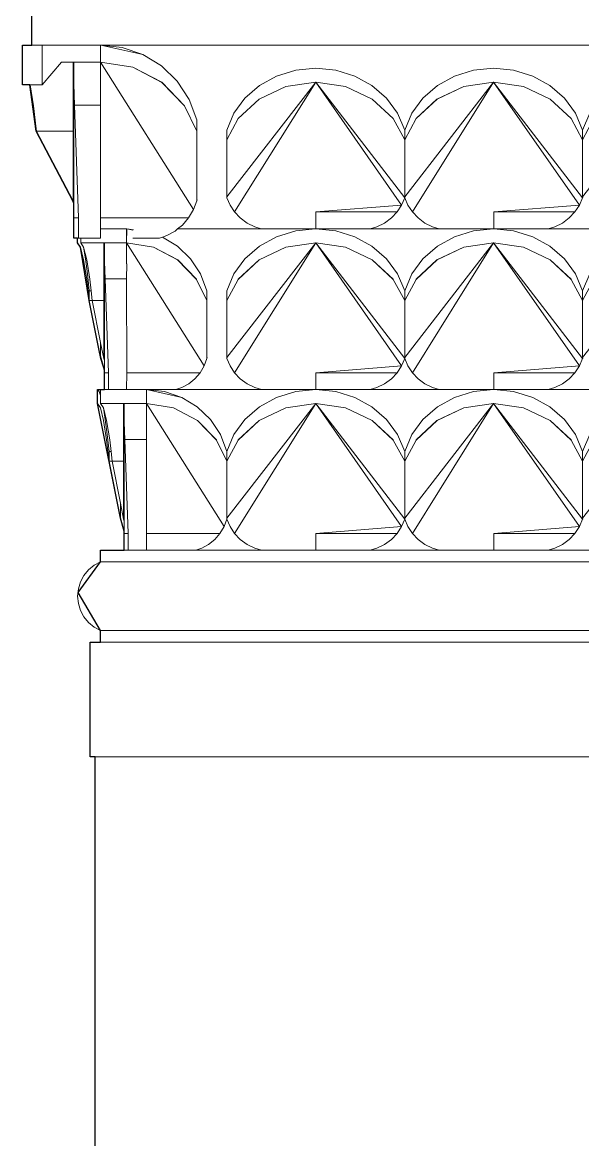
# Model space of a CAD drawing. Header units: millimetres. Extents: x -667 to -468, y -723 to -475.
# Drawn here: x -647.8436 to -647.6482, y -488.1664 to -487.7769 of the extents above; entities that cross this region are included whole.
import ezdxf

# ---------------------------------------------------------------- set-up
doc = ezdxf.new("R2010")
doc.units = ezdxf.units.MM
doc.layers.get('0').update_dxf_attribs({"lineweight": 9})
doc.layers.add('dinding', color=36, linetype='Continuous', lineweight=9)

msp = doc.modelspace()

# ---------------------------------------------------------------- linework, layer by layer
at = {"lineweight": 30}
msp.add_lwpolyline([(-647.81828, -491.04493), (-647.81828, -488.03293), (-647.81992, -488.03293), (-647.81992, -487.99293), (-647.81634, -487.99293), (-647.81634, -487.98893), (-647.82421, -487.97566), (-647.81634, -487.96493), (-647.81634, -487.96093), (-647.80808, -487.96093), (-647.80808, -487.95503), (-647.80807, -487.95422), (-647.8094, -487.94979), (-647.8174, -487.90979), (-647.8174, -487.90493), (-647.81501, -487.90493), (-647.81501, -487.89817), (-647.81665, -487.89247), (-647.82034, -487.87391), (-647.82335, -487.85528), (-647.82434, -487.85379), (-647.82436, -487.85213), (-647.82572, -487.85213), (-647.82572, -487.84009), (-647.82603, -487.83909), (-647.83883, -487.81491), (-647.84099, -487.79876), (-647.84363, -487.79876), (-647.84363, -487.78493), (-647.84034, -487.78493), (-647.84034, -487.76893)], dxfattribs=at)
at = {"layer": 'dinding'}
for p, q in [((-647.84034, -487.78493), (-647.84034, -487.76893)), ((-647.84363, -487.78493), (-647.84357, -487.785)), ((-647.84357, -487.78507), (-647.84363, -487.78493)), ((-647.84357, -487.78493), (-647.84363, -487.78493)), ((-647.84363, -487.78493), (-647.84363, -487.79077)), ((-647.84357, -487.785), (-647.84357, -487.78493)), ((-647.84034, -487.78493), (-647.84357, -487.78493)), ((-647.84357, -487.78507), (-647.84357, -487.785)), ((-647.84357, -487.79086), (-647.84357, -487.78507)), ((-647.84034, -487.78493), (-647.83674, -487.78493)), ((-647.83674, -487.79875), (-647.83674, -487.78493)), ((-647.83563, -487.78493), (-647.83674, -487.78493)), ((-647.83557, -487.78493), (-647.83563, -487.78493)), ((-647.83557, -487.78493), (-647.83462, -487.78493)), ((-647.83462, -487.78493), (-647.82571, -487.78493)), ((-647.82571, -487.78493), (-647.82565, -487.78494)), ((-647.82565, -487.78494), (-647.82446, -487.78493)), ((-647.82446, -487.78493), (-647.81655, -487.78493)), ((-647.81655, -487.78493), (-647.81651, -487.78493)), ((-647.8164, -487.78493), (-647.81651, -487.78493)), ((-647.8164, -487.78493), (-647.81637, -487.78493)), ((-647.81637, -487.78493), (-647.81637, -487.79076)), ((-647.81637, -487.78493), (-647.81634, -487.78493)), ((-647.81634, -487.78493), (-647.81634, -487.79077)), ((-647.8163, -487.78494), (-647.81634, -487.78493)), ((-647.8163, -487.78494), (-647.48026, -487.78493)), ((-647.8163, -487.78494), (-647.8088, -487.78574)), ((-647.8016, -487.78818), (-647.8163, -487.78494)), ((-647.8088, -487.78574), (-647.8016, -487.78818)), ((-647.8016, -487.78818), (-647.79511, -487.79214)), ((-647.84363, -487.79077), (-647.84357, -487.79086)), ((-647.84363, -487.79077), (-647.84363, -487.79875)), ((-647.84357, -487.79875), (-647.84357, -487.79086)), ((-647.82994, -487.79076), (-647.83674, -487.79875)), ((-647.82594, -487.79076), (-647.82994, -487.79076)), ((-647.82566, -487.80583), (-647.82594, -487.79076)), ((-647.82594, -487.8149), (-647.82594, -487.79076)), ((-647.82594, -487.79076), (-647.82568, -487.79755)), ((-647.82568, -487.79076), (-647.82594, -487.79076)), ((-647.81637, -487.79076), (-647.82568, -487.79076)), ((-647.82568, -487.79076), (-647.82568, -487.79755)), ((-647.81637, -487.79076), (-647.81636, -487.79951)), ((-647.81634, -487.79077), (-647.8051, -487.79255)), ((-647.81634, -487.79077), (-647.80512, -487.79258)), ((-647.78392, -487.8422), (-647.81634, -487.79077)), ((-647.80512, -487.79258), (-647.79501, -487.79784)), ((-647.8051, -487.79255), (-647.79498, -487.7978)), ((-647.79511, -487.79214), (-647.78964, -487.79742)), ((-647.74831, -487.7936), (-647.74132, -487.79293)), ((-647.74132, -487.79293), (-647.73433, -487.7936)), ((-647.68627, -487.7936), (-647.67929, -487.79293)), ((-647.67929, -487.79293), (-647.6723, -487.7936)), ((-647.76094, -487.79894), (-647.75495, -487.79564)), ((-647.75495, -487.79564), (-647.74831, -487.7936)), ((-647.73433, -487.7936), (-647.72769, -487.79564)), ((-647.72769, -487.79564), (-647.7217, -487.79894)), ((-647.69891, -487.79894), (-647.69292, -487.79564)), ((-647.69292, -487.79564), (-647.68627, -487.7936)), ((-647.6723, -487.7936), (-647.66565, -487.79564)), ((-647.66565, -487.79564), (-647.65966, -487.79894)), ((-647.84363, -487.79875), (-647.84357, -487.79875)), ((-647.84357, -487.79875), (-647.84354, -487.79876)), ((-647.84174, -487.79876), (-647.84354, -487.79876)), ((-647.84099, -487.79876), (-647.84174, -487.79876)), ((-647.84099, -487.79876), (-647.83984, -487.80599)), ((-647.84089, -487.79876), (-647.84099, -487.79876)), ((-647.84089, -487.79876), (-647.83674, -487.79875)), ((-647.84089, -487.79876), (-647.83974, -487.80599)), ((-647.82567, -487.79758), (-647.82568, -487.79755)), ((-647.82567, -487.7981), (-647.82567, -487.79758)), ((-647.82567, -487.7981), (-647.82566, -487.80583)), ((-647.82564, -487.79843), (-647.82539, -487.80582)), ((-647.81633, -487.80583), (-647.81633, -487.79948)), ((-647.79501, -487.79784), (-647.78707, -487.80601)), ((-647.79498, -487.7978), (-647.78705, -487.80599)), ((-647.78964, -487.79742), (-647.78546, -487.80377)), ((-647.74132, -487.79779), (-647.77234, -487.83779)), ((-647.74132, -487.79779), (-647.76964, -487.84303)), ((-647.76599, -487.80334), (-647.76094, -487.79894)), ((-647.76106, -487.80366), (-647.75172, -487.79928)), ((-647.76104, -487.80369), (-647.75171, -487.7993)), ((-647.75172, -487.79928), (-647.74132, -487.79779)), ((-647.75171, -487.7993), (-647.75172, -487.79928)), ((-647.74132, -487.79779), (-647.75171, -487.7993)), ((-647.74132, -487.79779), (-647.73092, -487.79928)), ((-647.74132, -487.79779), (-647.73094, -487.7993)), ((-647.71137, -487.84065), (-647.74132, -487.79779)), ((-647.7103, -487.83806), (-647.74132, -487.79779)), ((-647.73094, -487.7993), (-647.73092, -487.79928)), ((-647.73094, -487.7993), (-647.72161, -487.80369)), ((-647.73092, -487.79928), (-647.72158, -487.80366)), ((-647.7217, -487.79894), (-647.71665, -487.80334)), ((-647.67929, -487.79779), (-647.7103, -487.83779)), ((-647.67929, -487.79779), (-647.70761, -487.84303)), ((-647.70396, -487.80334), (-647.69891, -487.79894)), ((-647.69903, -487.80366), (-647.68969, -487.79928)), ((-647.699, -487.80369), (-647.68967, -487.7993)), ((-647.68969, -487.79928), (-647.67929, -487.79779)), ((-647.68967, -487.7993), (-647.68969, -487.79928)), ((-647.67929, -487.79779), (-647.68967, -487.7993)), ((-647.67929, -487.79779), (-647.66888, -487.79928)), ((-647.67929, -487.79779), (-647.6689, -487.7993)), ((-647.64934, -487.84065), (-647.67929, -487.79779)), ((-647.64827, -487.83806), (-647.67929, -487.79779)), ((-647.6689, -487.7993), (-647.66888, -487.79928)), ((-647.6689, -487.7993), (-647.65957, -487.80369)), ((-647.66888, -487.79928), (-647.65955, -487.80366)), ((-647.65966, -487.79894), (-647.65462, -487.80334)), ((-647.61725, -487.79779), (-647.64827, -487.83779)), ((-647.78546, -487.80377), (-647.78277, -487.81089)), ((-647.76985, -487.80863), (-647.76599, -487.80334)), ((-647.76838, -487.81048), (-647.76106, -487.80366)), ((-647.76836, -487.8105), (-647.76104, -487.80369)), ((-647.76104, -487.80369), (-647.76106, -487.80366)), ((-647.72161, -487.80369), (-647.72158, -487.80366)), ((-647.72161, -487.80369), (-647.71428, -487.8105)), ((-647.72158, -487.80366), (-647.71426, -487.81048)), ((-647.71665, -487.80334), (-647.71279, -487.80863)), ((-647.70782, -487.80863), (-647.70396, -487.80334)), ((-647.70635, -487.81048), (-647.69903, -487.80366)), ((-647.70633, -487.8105), (-647.699, -487.80369)), ((-647.699, -487.80369), (-647.69903, -487.80366)), ((-647.65957, -487.80369), (-647.65955, -487.80366)), ((-647.65957, -487.80369), (-647.65224, -487.8105)), ((-647.65955, -487.80366), (-647.65223, -487.81048)), ((-647.65462, -487.80334), (-647.65076, -487.80863)), ((-647.83984, -487.80599), (-647.83883, -487.81491)), ((-647.83974, -487.80599), (-647.83883, -487.81407)), ((-647.82539, -487.80582), (-647.82566, -487.80583)), ((-647.82566, -487.80583), (-647.82566, -487.83999)), ((-647.82539, -487.80582), (-647.82401, -487.84505)), ((-647.82539, -487.80582), (-647.81633, -487.80583)), ((-647.81633, -487.84505), (-647.81633, -487.80583)), ((-647.78277, -487.81491), (-647.78707, -487.80601)), ((-647.78705, -487.80599), (-647.78277, -487.81491)), ((-647.77234, -487.81456), (-647.76985, -487.80863)), ((-647.71279, -487.80863), (-647.7103, -487.81456)), ((-647.7103, -487.81456), (-647.70782, -487.80863)), ((-647.65076, -487.80863), (-647.64827, -487.81456)), ((-647.64827, -487.81456), (-647.64578, -487.80863)), ((-647.78277, -487.81491), (-647.78277, -487.81089)), ((-647.77234, -487.81791), (-647.76836, -487.8105)), ((-647.76836, -487.8105), (-647.76838, -487.81048)), ((-647.71428, -487.8105), (-647.71426, -487.81048)), ((-647.7103, -487.81791), (-647.71428, -487.8105)), ((-647.7103, -487.81791), (-647.70633, -487.8105)), ((-647.70633, -487.8105), (-647.70635, -487.81048)), ((-647.65224, -487.8105), (-647.65223, -487.81048)), ((-647.64827, -487.81791), (-647.65224, -487.8105)), ((-647.64827, -487.81791), (-647.6443, -487.8105)), ((-647.83883, -487.81491), (-647.83883, -487.81407)), ((-647.83883, -487.81407), (-647.83874, -487.8149)), ((-647.83874, -487.8149), (-647.83883, -487.81491)), ((-647.83883, -487.81491), (-647.82603, -487.83909)), ((-647.82594, -487.8149), (-647.83874, -487.8149)), ((-647.83874, -487.8149), (-647.82603, -487.83891)), ((-647.82594, -487.83908), (-647.82594, -487.8149)), ((-647.78277, -487.81491), (-647.78277, -487.83909)), ((-647.77234, -487.81791), (-647.77234, -487.81456)), ((-647.7103, -487.81791), (-647.7103, -487.81456)), ((-647.64827, -487.81791), (-647.64827, -487.81456)), ((-647.77234, -487.83779), (-647.77234, -487.81791)), ((-647.7103, -487.83779), (-647.7103, -487.81791)), ((-647.64827, -487.83779), (-647.64827, -487.81791)), ((-647.82603, -487.83909), (-647.82603, -487.83891)), ((-647.82603, -487.83891), (-647.82594, -487.83908)), ((-647.82594, -487.83908), (-647.82603, -487.83909)), ((-647.82572, -487.84009), (-647.82603, -487.83909)), ((-647.82566, -487.83999), (-647.82594, -487.83908)), ((-647.78392, -487.8422), (-647.78277, -487.83909)), ((-647.78277, -487.83909), (-647.78271, -487.83876)), ((-647.77228, -487.83806), (-647.77234, -487.83779)), ((-647.77121, -487.84065), (-647.77228, -487.83806)), ((-647.71137, -487.84065), (-647.7103, -487.83806)), ((-647.71025, -487.83806), (-647.7103, -487.83779)), ((-647.7103, -487.83779), (-647.7103, -487.83806)), ((-647.7103, -487.83806), (-647.71028, -487.83793)), ((-647.70917, -487.84065), (-647.71025, -487.83806)), ((-647.64934, -487.84065), (-647.64827, -487.83806)), ((-647.64822, -487.83806), (-647.64827, -487.83779)), ((-647.64827, -487.83779), (-647.64827, -487.83806)), ((-647.64827, -487.83806), (-647.64824, -487.83793)), ((-647.82572, -487.85213), (-647.82572, -487.84009)), ((-647.82566, -487.84029), (-647.82572, -487.84009)), ((-647.82566, -487.83999), (-647.82566, -487.84029)), ((-647.82566, -487.84029), (-647.82566, -487.84505)), ((-647.78392, -487.8422), (-647.78563, -487.84505)), ((-647.76964, -487.84303), (-647.77121, -487.84065)), ((-647.76764, -487.84512), (-647.76964, -487.84303)), ((-647.71137, -487.84065), (-647.7413, -487.84303)), ((-647.7413, -487.84303), (-647.74129, -487.84893)), ((-647.71294, -487.84303), (-647.7413, -487.84303)), ((-647.71494, -487.84512), (-647.71294, -487.84303)), ((-647.71137, -487.84065), (-647.71294, -487.84303)), ((-647.70761, -487.84303), (-647.70917, -487.84065)), ((-647.70561, -487.84512), (-647.70761, -487.84303)), ((-647.64934, -487.84065), (-647.67926, -487.84303)), ((-647.67926, -487.84303), (-647.67926, -487.84893)), ((-647.65091, -487.84303), (-647.67926, -487.84303)), ((-647.65291, -487.84512), (-647.65091, -487.84303)), ((-647.64934, -487.84065), (-647.65091, -487.84303)), ((-647.82566, -487.84505), (-647.82565, -487.85213)), ((-647.82401, -487.84505), (-647.82566, -487.84505)), ((-647.82401, -487.84505), (-647.82402, -487.85213)), ((-647.78563, -487.84505), (-647.81633, -487.84505)), ((-647.81633, -487.84893), (-647.81633, -487.84505)), ((-647.78947, -487.84893), (-647.78779, -487.84757)), ((-647.78779, -487.84757), (-647.78563, -487.84505)), ((-647.76527, -487.84687), (-647.76764, -487.84512)), ((-647.76259, -487.84821), (-647.76527, -487.84687)), ((-647.72, -487.84821), (-647.71732, -487.84687)), ((-647.71732, -487.84687), (-647.71494, -487.84512)), ((-647.70323, -487.84687), (-647.70561, -487.84512)), ((-647.70055, -487.84821), (-647.70323, -487.84687)), ((-647.65797, -487.84821), (-647.65529, -487.84687)), ((-647.65529, -487.84687), (-647.65291, -487.84512)), ((-647.80727, -487.84893), (-647.81633, -487.84893)), ((-647.81633, -487.85213), (-647.81633, -487.84893)), ((-647.80727, -487.84893), (-647.80725, -487.85379)), ((-647.80724, -487.84894), (-647.80727, -487.84893)), ((-647.80724, -487.84894), (-647.80725, -487.85379)), ((-647.80724, -487.84894), (-647.8049, -487.84919)), ((-647.80507, -487.84942), (-647.80724, -487.84894)), ((-647.79474, -487.85178), (-647.79327, -487.85127)), ((-647.79327, -487.85127), (-647.79037, -487.84966)), ((-647.79037, -487.84966), (-647.78947, -487.84893)), ((-647.78947, -487.84893), (-647.76035, -487.84893)), ((-647.76035, -487.84893), (-647.76259, -487.84821)), ((-647.76035, -487.84893), (-647.74136, -487.84893)), ((-647.75495, -487.85164), (-647.74831, -487.84961)), ((-647.74831, -487.84961), (-647.74136, -487.84893)), ((-647.74136, -487.84893), (-647.74132, -487.84893)), ((-647.74132, -487.84893), (-647.74129, -487.84893)), ((-647.74129, -487.84893), (-647.73433, -487.84961)), ((-647.74129, -487.84893), (-647.72231, -487.84893)), ((-647.73433, -487.84961), (-647.72769, -487.85164)), ((-647.72231, -487.84893), (-647.72, -487.84821)), ((-647.72231, -487.84893), (-647.69831, -487.84893)), ((-647.69831, -487.84893), (-647.70055, -487.84821)), ((-647.69831, -487.84893), (-647.67933, -487.84893)), ((-647.69292, -487.85164), (-647.68627, -487.84961)), ((-647.68627, -487.84961), (-647.67933, -487.84893)), ((-647.67933, -487.84893), (-647.67929, -487.84893)), ((-647.67929, -487.84893), (-647.67926, -487.84893)), ((-647.67926, -487.84893), (-647.6723, -487.84961)), ((-647.67926, -487.84893), (-647.66028, -487.84893)), ((-647.6723, -487.84961), (-647.66565, -487.85164)), ((-647.66028, -487.84893), (-647.65797, -487.84821)), ((-647.66028, -487.84893), (-647.63628, -487.84893)), ((-647.82565, -487.85213), (-647.82572, -487.85213)), ((-647.82565, -487.85213), (-647.82434, -487.85213)), ((-647.82434, -487.85379), (-647.82434, -487.85213)), ((-647.82402, -487.85213), (-647.82434, -487.85213)), ((-647.82335, -487.85528), (-647.82434, -487.85379)), ((-647.82327, -487.85213), (-647.82402, -487.85213)), ((-647.82226, -487.85966), (-647.82335, -487.85528)), ((-647.82327, -487.85213), (-647.82327, -487.85379)), ((-647.82327, -487.85213), (-647.81633, -487.85213)), ((-647.81525, -487.85379), (-647.82327, -487.85379)), ((-647.82327, -487.85379), (-647.82226, -487.85528)), ((-647.82226, -487.85528), (-647.82117, -487.85966)), ((-647.82163, -487.85934), (-647.82226, -487.85528)), ((-647.81502, -487.86635), (-647.81525, -487.85379)), ((-647.81525, -487.85379), (-647.81503, -487.85947)), ((-647.81525, -487.87391), (-647.81525, -487.85379)), ((-647.81503, -487.85379), (-647.81525, -487.85379)), ((-647.80725, -487.85379), (-647.81503, -487.85379)), ((-647.81503, -487.85379), (-647.81503, -487.85947)), ((-647.80725, -487.85379), (-647.80727, -487.86108)), ((-647.80725, -487.85379), (-647.79788, -487.85528)), ((-647.80725, -487.85379), (-647.7979, -487.8553)), ((-647.78023, -487.89666), (-647.80725, -487.85379)), ((-647.80509, -487.85213), (-647.79577, -487.85213)), ((-647.7979, -487.8553), (-647.78947, -487.85969)), ((-647.79788, -487.85528), (-647.78945, -487.85966)), ((-647.79577, -487.85213), (-647.79474, -487.85178)), ((-647.79474, -487.85178), (-647.78956, -487.85494)), ((-647.78956, -487.85494), (-647.785, -487.85934)), ((-647.74132, -487.85379), (-647.77234, -487.89379)), ((-647.74132, -487.85379), (-647.76964, -487.89903)), ((-647.76599, -487.85934), (-647.76094, -487.85494)), ((-647.76106, -487.85966), (-647.75172, -487.85528)), ((-647.76104, -487.85969), (-647.75171, -487.8553)), ((-647.76094, -487.85494), (-647.75495, -487.85164)), ((-647.75172, -487.85528), (-647.74132, -487.85379)), ((-647.75171, -487.8553), (-647.75172, -487.85528)), ((-647.74132, -487.85379), (-647.75171, -487.8553)), ((-647.74132, -487.85379), (-647.73092, -487.85528)), ((-647.74132, -487.85379), (-647.73094, -487.8553)), ((-647.71137, -487.89666), (-647.74132, -487.85379)), ((-647.7103, -487.89406), (-647.74132, -487.85379)), ((-647.73094, -487.8553), (-647.73092, -487.85528)), ((-647.73094, -487.8553), (-647.72161, -487.85969)), ((-647.73092, -487.85528), (-647.72158, -487.85966)), ((-647.72769, -487.85164), (-647.7217, -487.85494)), ((-647.7217, -487.85494), (-647.71665, -487.85934)), ((-647.67929, -487.85379), (-647.7103, -487.89379)), ((-647.67929, -487.85379), (-647.70761, -487.89903)), ((-647.70396, -487.85934), (-647.69891, -487.85494)), ((-647.69903, -487.85966), (-647.68969, -487.85528)), ((-647.699, -487.85969), (-647.68967, -487.8553)), ((-647.69891, -487.85494), (-647.69292, -487.85164)), ((-647.68969, -487.85528), (-647.67929, -487.85379)), ((-647.68967, -487.8553), (-647.68969, -487.85528)), ((-647.67929, -487.85379), (-647.68967, -487.8553)), ((-647.67929, -487.85379), (-647.66888, -487.85528)), ((-647.67929, -487.85379), (-647.6689, -487.8553)), ((-647.64934, -487.89666), (-647.67929, -487.85379)), ((-647.64827, -487.89406), (-647.67929, -487.85379)), ((-647.6689, -487.8553), (-647.66888, -487.85528)), ((-647.6689, -487.8553), (-647.65957, -487.85969)), ((-647.66888, -487.85528), (-647.65955, -487.85966)), ((-647.66565, -487.85164), (-647.65966, -487.85494)), ((-647.65966, -487.85494), (-647.65462, -487.85934)), ((-647.61725, -487.85379), (-647.64827, -487.89379)), ((-647.82095, -487.86463), (-647.82163, -487.85934)), ((-647.785, -487.85934), (-647.78152, -487.86463)), ((-647.76985, -487.86463), (-647.76599, -487.85934)), ((-647.71665, -487.85934), (-647.71279, -487.86463)), ((-647.70782, -487.86463), (-647.70396, -487.85934)), ((-647.65462, -487.85934), (-647.65076, -487.86463)), ((-647.82118, -487.86648), (-647.82226, -487.85966)), ((-647.82117, -487.85966), (-647.82009, -487.86648)), ((-647.81501, -487.85988), (-647.81503, -487.85947)), ((-647.81503, -487.85991), (-647.81501, -487.85988)), ((-647.81503, -487.86018), (-647.81503, -487.85991)), ((-647.81503, -487.86018), (-647.815, -487.86019)), ((-647.81502, -487.86635), (-647.81501, -487.86038)), ((-647.815, -487.86019), (-647.81501, -487.86034)), ((-647.81501, -487.86038), (-647.81501, -487.86034)), ((-647.81501, -487.86038), (-647.81479, -487.86634)), ((-647.80727, -487.86635), (-647.80724, -487.86106)), ((-647.78947, -487.85969), (-647.78286, -487.8665)), ((-647.78945, -487.85966), (-647.78284, -487.86648)), ((-647.76838, -487.86648), (-647.76106, -487.85966)), ((-647.76836, -487.8665), (-647.76104, -487.85969)), ((-647.76104, -487.85969), (-647.76106, -487.85966)), ((-647.72161, -487.85969), (-647.72158, -487.85966)), ((-647.72161, -487.85969), (-647.71428, -487.8665)), ((-647.72158, -487.85966), (-647.71426, -487.86648)), ((-647.70635, -487.86648), (-647.69903, -487.85966)), ((-647.70633, -487.8665), (-647.699, -487.85969)), ((-647.699, -487.85969), (-647.69903, -487.85966)), ((-647.65957, -487.85969), (-647.65955, -487.85966)), ((-647.65957, -487.85969), (-647.65224, -487.8665)), ((-647.65955, -487.85966), (-647.65223, -487.86648)), ((-647.82034, -487.87391), (-647.82118, -487.86648)), ((-647.82034, -487.87056), (-647.82095, -487.86463)), ((-647.82009, -487.86648), (-647.81962, -487.87056)), ((-647.81479, -487.86634), (-647.81502, -487.86635)), ((-647.81502, -487.86635), (-647.81501, -487.89481)), ((-647.81479, -487.86634), (-647.81364, -487.89903)), ((-647.81479, -487.86634), (-647.80727, -487.86635)), ((-647.80727, -487.86635), (-647.80724, -487.89903)), ((-647.78284, -487.86648), (-647.78286, -487.8665)), ((-647.77927, -487.87391), (-647.78286, -487.8665)), ((-647.78152, -487.86463), (-647.77927, -487.87056)), ((-647.77234, -487.87056), (-647.76985, -487.86463)), ((-647.77234, -487.87391), (-647.76836, -487.8665)), ((-647.76836, -487.8665), (-647.76838, -487.86648)), ((-647.71428, -487.8665), (-647.71426, -487.86648)), ((-647.7103, -487.87391), (-647.71428, -487.8665)), ((-647.71279, -487.86463), (-647.7103, -487.87056)), ((-647.7103, -487.87056), (-647.70782, -487.86463)), ((-647.7103, -487.87391), (-647.70633, -487.8665)), ((-647.70633, -487.8665), (-647.70635, -487.86648)), ((-647.65224, -487.8665), (-647.65223, -487.86648)), ((-647.64827, -487.87391), (-647.65224, -487.8665)), ((-647.65076, -487.86463), (-647.64827, -487.87056)), ((-647.64827, -487.87056), (-647.64578, -487.86463)), ((-647.64827, -487.87391), (-647.6443, -487.8665)), ((-647.82034, -487.87391), (-647.82034, -487.87056)), ((-647.81962, -487.87056), (-647.82034, -487.87056)), ((-647.81962, -487.87056), (-647.81927, -487.87391)), ((-647.77927, -487.87391), (-647.77927, -487.87056)), ((-647.77234, -487.87391), (-647.77234, -487.87056)), ((-647.7103, -487.87391), (-647.7103, -487.87056)), ((-647.64827, -487.87391), (-647.64827, -487.87056)), ((-647.82034, -487.87391), (-647.81634, -487.89406)), ((-647.82034, -487.87391), (-647.81634, -487.89379)), ((-647.81927, -487.87391), (-647.82034, -487.87391)), ((-647.81927, -487.87391), (-647.81634, -487.88857)), ((-647.81634, -487.87391), (-647.81927, -487.87391)), ((-647.81525, -487.87391), (-647.81634, -487.87391)), ((-647.81525, -487.89406), (-647.81525, -487.87391)), ((-647.77927, -487.87391), (-647.77927, -487.89406)), ((-647.77234, -487.89379), (-647.77234, -487.87391)), ((-647.7103, -487.89379), (-647.7103, -487.87391)), ((-647.64827, -487.89379), (-647.64827, -487.87391)), ((-647.81634, -487.8886), (-647.81634, -487.88857)), ((-647.81634, -487.89379), (-647.81634, -487.8886)), ((-647.81634, -487.8886), (-647.81525, -487.89406)), ((-647.81626, -487.89406), (-647.81634, -487.89379)), ((-647.81634, -487.89406), (-647.81634, -487.89379)), ((-647.81554, -487.89666), (-647.81634, -487.89406)), ((-647.81554, -487.89652), (-647.81626, -487.89406)), ((-647.81501, -487.89481), (-647.81525, -487.89406)), ((-647.78023, -487.89666), (-647.77927, -487.89406)), ((-647.77927, -487.89406), (-647.77922, -487.89379)), ((-647.77228, -487.89406), (-647.77234, -487.89379)), ((-647.77121, -487.89665), (-647.77228, -487.89406)), ((-647.71137, -487.89666), (-647.7103, -487.89406)), ((-647.71025, -487.89406), (-647.7103, -487.89379)), ((-647.7103, -487.89406), (-647.7103, -487.89379)), ((-647.7103, -487.89406), (-647.71028, -487.89393)), ((-647.70917, -487.89665), (-647.71025, -487.89406)), ((-647.64934, -487.89666), (-647.64827, -487.89406)), ((-647.64822, -487.89406), (-647.64827, -487.89379)), ((-647.64827, -487.89406), (-647.64827, -487.89379)), ((-647.64827, -487.89406), (-647.64824, -487.89393)), ((-647.81554, -487.89666), (-647.81554, -487.89652)), ((-647.8155, -487.89666), (-647.81554, -487.89652)), ((-647.81554, -487.89666), (-647.81501, -487.89817)), ((-647.81501, -487.89817), (-647.8155, -487.89666)), ((-647.81501, -487.89481), (-647.81501, -487.89817)), ((-647.81501, -487.89817), (-647.81501, -487.89822)), ((-647.81501, -487.89904), (-647.81501, -487.89822)), ((-647.78023, -487.89666), (-647.78165, -487.89903)), ((-647.76964, -487.89903), (-647.77121, -487.89665)), ((-647.71137, -487.89666), (-647.7413, -487.89903)), ((-647.71137, -487.89666), (-647.71294, -487.89903)), ((-647.70761, -487.89903), (-647.70917, -487.89665)), ((-647.64934, -487.89666), (-647.67926, -487.89903)), ((-647.64934, -487.89666), (-647.65091, -487.89903)), ((-647.81364, -487.89903), (-647.81501, -487.89904)), ((-647.81501, -487.89904), (-647.81501, -487.90493)), ((-647.81364, -487.89903), (-647.81364, -487.90494)), ((-647.80725, -487.90493), (-647.80724, -487.89903)), ((-647.78165, -487.89903), (-647.80724, -487.89903)), ((-647.7856, -487.90287), (-647.78346, -487.90113)), ((-647.78346, -487.90113), (-647.78165, -487.89903)), ((-647.76764, -487.90113), (-647.76964, -487.89903)), ((-647.76527, -487.90287), (-647.76764, -487.90113)), ((-647.7413, -487.89903), (-647.74129, -487.90493)), ((-647.71294, -487.89903), (-647.7413, -487.89903)), ((-647.71732, -487.90287), (-647.71494, -487.90113)), ((-647.71494, -487.90113), (-647.71294, -487.89903)), ((-647.70561, -487.90113), (-647.70761, -487.89903)), ((-647.70323, -487.90287), (-647.70561, -487.90113)), ((-647.67926, -487.89903), (-647.67926, -487.90493)), ((-647.65091, -487.89903), (-647.67926, -487.89903)), ((-647.65529, -487.90287), (-647.65291, -487.90113)), ((-647.65291, -487.90113), (-647.65091, -487.89903)), ((-647.81679, -487.90561), (-647.8174, -487.90493)), ((-647.8174, -487.90979), (-647.8174, -487.90493)), ((-647.81634, -487.90493), (-647.8174, -487.90493)), ((-647.81634, -487.90697), (-647.81679, -487.90561)), ((-647.81634, -487.90493), (-647.81501, -487.90493)), ((-647.81634, -487.90493), (-647.81634, -487.90697)), ((-647.81364, -487.90494), (-647.81501, -487.90493)), ((-647.81364, -487.90494), (-647.80725, -487.90493)), ((-647.80034, -487.90493), (-647.80725, -487.90493)), ((-647.80034, -487.90493), (-647.80031, -487.90979)), ((-647.80031, -487.90493), (-647.80034, -487.90493)), ((-647.80031, -487.90493), (-647.79403, -487.90561)), ((-647.80031, -487.90493), (-647.80031, -487.90979)), ((-647.78803, -487.90764), (-647.80031, -487.90493)), ((-647.80031, -487.90493), (-647.79011, -487.90493)), ((-647.79403, -487.90561), (-647.78803, -487.90764)), ((-647.79011, -487.90493), (-647.78802, -487.90422)), ((-647.79011, -487.90493), (-647.76028, -487.90493)), ((-647.78802, -487.90422), (-647.7856, -487.90287)), ((-647.76259, -487.90421), (-647.76527, -487.90287)), ((-647.76028, -487.90493), (-647.76259, -487.90421)), ((-647.76028, -487.90493), (-647.74132, -487.90493)), ((-647.75495, -487.90764), (-647.74831, -487.90561)), ((-647.74831, -487.90561), (-647.74132, -487.90493)), ((-647.74132, -487.90493), (-647.74129, -487.90493)), ((-647.74129, -487.90493), (-647.72231, -487.90493)), ((-647.74129, -487.90493), (-647.73433, -487.90561)), ((-647.73433, -487.90561), (-647.72769, -487.90764)), ((-647.72231, -487.90493), (-647.72, -487.90421)), ((-647.72231, -487.90493), (-647.69824, -487.90493)), ((-647.72, -487.90421), (-647.71732, -487.90287)), ((-647.70055, -487.90421), (-647.70323, -487.90287)), ((-647.69824, -487.90493), (-647.70055, -487.90421)), ((-647.69824, -487.90493), (-647.67929, -487.90493)), ((-647.69292, -487.90764), (-647.68627, -487.90561)), ((-647.68627, -487.90561), (-647.67929, -487.90493)), ((-647.67929, -487.90493), (-647.67926, -487.90493)), ((-647.67926, -487.90493), (-647.66028, -487.90493)), ((-647.67926, -487.90493), (-647.6723, -487.90561)), ((-647.6723, -487.90561), (-647.66565, -487.90764)), ((-647.66028, -487.90493), (-647.65797, -487.90421)), ((-647.66028, -487.90493), (-647.63621, -487.90493)), ((-647.65797, -487.90421), (-647.65529, -487.90287)), ((-647.81642, -487.91128), (-647.8174, -487.90979)), ((-647.81634, -487.90697), (-647.81634, -487.90979)), ((-647.80831, -487.90979), (-647.81634, -487.90979)), ((-647.81634, -487.90979), (-647.81533, -487.91128)), ((-647.80809, -487.92234), (-647.80831, -487.90979)), ((-647.80831, -487.90979), (-647.80809, -487.91547)), ((-647.80831, -487.92991), (-647.80831, -487.90979)), ((-647.8081, -487.90979), (-647.80831, -487.90979)), ((-647.80031, -487.90979), (-647.8081, -487.90979)), ((-647.8081, -487.90979), (-647.80809, -487.91547)), ((-647.80031, -487.90979), (-647.80033, -487.91708)), ((-647.80031, -487.90979), (-647.79095, -487.91128)), ((-647.80031, -487.90979), (-647.79096, -487.9113)), ((-647.7733, -487.95266), (-647.80031, -487.90979)), ((-647.78803, -487.90764), (-647.78262, -487.91094)), ((-647.74132, -487.90979), (-647.77234, -487.94979)), ((-647.74132, -487.90979), (-647.76964, -487.95503)), ((-647.76094, -487.91094), (-647.75495, -487.90764)), ((-647.75172, -487.91128), (-647.74132, -487.90979)), ((-647.74132, -487.90979), (-647.75171, -487.9113)), ((-647.74132, -487.90979), (-647.73092, -487.91128)), ((-647.74132, -487.90979), (-647.73094, -487.9113)), ((-647.71137, -487.95266), (-647.74132, -487.90979)), ((-647.7103, -487.95006), (-647.74132, -487.90979)), ((-647.72769, -487.90764), (-647.7217, -487.91094)), ((-647.67929, -487.90979), (-647.7103, -487.94979)), ((-647.67929, -487.90979), (-647.70761, -487.95503)), ((-647.69891, -487.91094), (-647.69292, -487.90764)), ((-647.68969, -487.91128), (-647.67929, -487.90979)), ((-647.67929, -487.90979), (-647.68967, -487.9113)), ((-647.67929, -487.90979), (-647.66888, -487.91128)), ((-647.67929, -487.90979), (-647.6689, -487.9113)), ((-647.64934, -487.95266), (-647.67929, -487.90979)), ((-647.64827, -487.95006), (-647.67929, -487.90979)), ((-647.66565, -487.90764), (-647.65966, -487.91094)), ((-647.61725, -487.90979), (-647.64827, -487.94979)), ((-647.81533, -487.91566), (-647.81642, -487.91128)), ((-647.81533, -487.91128), (-647.81424, -487.91566)), ((-647.81469, -487.91534), (-647.81533, -487.91128)), ((-647.79096, -487.9113), (-647.78254, -487.91569)), ((-647.79095, -487.91128), (-647.78252, -487.91566)), ((-647.78262, -487.91094), (-647.77807, -487.91534)), ((-647.76599, -487.91534), (-647.76094, -487.91094)), ((-647.76106, -487.91566), (-647.75172, -487.91128)), ((-647.76104, -487.91569), (-647.75171, -487.9113)), ((-647.75171, -487.9113), (-647.75172, -487.91128)), ((-647.73094, -487.9113), (-647.73092, -487.91128)), ((-647.73094, -487.9113), (-647.72161, -487.91569)), ((-647.73092, -487.91128), (-647.72158, -487.91566)), ((-647.7217, -487.91094), (-647.71665, -487.91534)), ((-647.70396, -487.91534), (-647.69891, -487.91094)), ((-647.69903, -487.91566), (-647.68969, -487.91128)), ((-647.699, -487.91569), (-647.68967, -487.9113)), ((-647.68967, -487.9113), (-647.68969, -487.91128)), ((-647.6689, -487.9113), (-647.66888, -487.91128)), ((-647.6689, -487.9113), (-647.65957, -487.91569)), ((-647.66888, -487.91128), (-647.65955, -487.91566)), ((-647.65966, -487.91094), (-647.65462, -487.91534)), ((-647.81424, -487.92248), (-647.81533, -487.91566)), ((-647.81401, -487.92063), (-647.81469, -487.91534)), ((-647.81424, -487.91566), (-647.81315, -487.92248)), ((-647.80808, -487.91588), (-647.80809, -487.91547)), ((-647.80809, -487.91591), (-647.80808, -487.91588)), ((-647.80809, -487.91617), (-647.80809, -487.91591)), ((-647.80809, -487.91617), (-647.80807, -487.91618)), ((-647.80809, -487.92234), (-647.80808, -487.91638)), ((-647.80807, -487.91618), (-647.80808, -487.91634)), ((-647.80808, -487.91638), (-647.80808, -487.91634)), ((-647.80808, -487.91638), (-647.80785, -487.92234)), ((-647.80033, -487.92234), (-647.80031, -487.91705)), ((-647.78254, -487.91569), (-647.77592, -487.9225)), ((-647.78252, -487.91566), (-647.77591, -487.92248)), ((-647.77807, -487.91534), (-647.77458, -487.92063)), ((-647.76985, -487.92063), (-647.76599, -487.91534)), ((-647.76838, -487.92248), (-647.76106, -487.91566)), ((-647.76836, -487.9225), (-647.76104, -487.91569)), ((-647.76104, -487.91569), (-647.76106, -487.91566)), ((-647.72161, -487.91569), (-647.72158, -487.91566)), ((-647.72161, -487.91569), (-647.71428, -487.9225)), ((-647.72158, -487.91566), (-647.71426, -487.92248)), ((-647.71665, -487.91534), (-647.71279, -487.92063)), ((-647.70782, -487.92063), (-647.70396, -487.91534)), ((-647.70635, -487.92248), (-647.69903, -487.91566)), ((-647.70633, -487.9225), (-647.699, -487.91569)), ((-647.699, -487.91569), (-647.69903, -487.91566)), ((-647.65957, -487.91569), (-647.65955, -487.91566)), ((-647.65957, -487.91569), (-647.65224, -487.9225)), ((-647.65955, -487.91566), (-647.65223, -487.92248)), ((-647.65462, -487.91534), (-647.65076, -487.92063)), ((-647.8134, -487.92656), (-647.81401, -487.92063)), ((-647.77458, -487.92063), (-647.77234, -487.92656)), ((-647.77234, -487.92656), (-647.76985, -487.92063)), ((-647.71279, -487.92063), (-647.7103, -487.92656)), ((-647.7103, -487.92656), (-647.70782, -487.92063)), ((-647.65076, -487.92063), (-647.64827, -487.92656)), ((-647.64827, -487.92656), (-647.64578, -487.92063)), ((-647.8134, -487.92991), (-647.81424, -487.92248)), ((-647.81315, -487.92248), (-647.81269, -487.92656)), ((-647.80785, -487.92234), (-647.80809, -487.92234)), ((-647.80809, -487.92234), (-647.80808, -487.95081)), ((-647.80785, -487.92234), (-647.80671, -487.95503)), ((-647.80785, -487.92234), (-647.80033, -487.92234)), ((-647.80033, -487.92234), (-647.80031, -487.95503)), ((-647.77591, -487.92248), (-647.77592, -487.9225)), ((-647.77234, -487.92991), (-647.77592, -487.9225)), ((-647.77234, -487.92991), (-647.76836, -487.9225)), ((-647.76836, -487.9225), (-647.76838, -487.92248)), ((-647.71428, -487.9225), (-647.71426, -487.92248)), ((-647.7103, -487.92991), (-647.71428, -487.9225)), ((-647.7103, -487.92991), (-647.70633, -487.9225)), ((-647.70633, -487.9225), (-647.70635, -487.92248)), ((-647.65224, -487.9225), (-647.65223, -487.92248)), ((-647.64827, -487.92991), (-647.65224, -487.9225)), ((-647.64827, -487.92991), (-647.6443, -487.9225)), ((-647.8134, -487.92991), (-647.8134, -487.92656)), ((-647.81269, -487.92656), (-647.8134, -487.92656)), ((-647.81269, -487.92656), (-647.81231, -487.92991)), ((-647.77234, -487.92991), (-647.77234, -487.92656)), ((-647.7103, -487.92991), (-647.7103, -487.92656)), ((-647.64827, -487.92991), (-647.64827, -487.92656)), ((-647.8134, -487.92991), (-647.8094, -487.95006)), ((-647.8134, -487.92991), (-647.8094, -487.94979)), ((-647.81231, -487.92991), (-647.8134, -487.92991)), ((-647.81231, -487.92991), (-647.8094, -487.94457)), ((-647.80831, -487.92991), (-647.81231, -487.92991)), ((-647.80831, -487.95006), (-647.80831, -487.92991)), ((-647.77234, -487.94979), (-647.77234, -487.92991)), ((-647.7103, -487.94979), (-647.7103, -487.92991)), ((-647.64827, -487.94979), (-647.64827, -487.92991)), ((-647.8094, -487.94979), (-647.8094, -487.94457)), ((-647.8094, -487.94457), (-647.80831, -487.95006)), ((-647.80933, -487.95006), (-647.8094, -487.94979)), ((-647.8094, -487.95006), (-647.8094, -487.94979)), ((-647.8086, -487.95265), (-647.8094, -487.95006)), ((-647.80861, -487.95252), (-647.80933, -487.95006)), ((-647.8086, -487.95265), (-647.80861, -487.95252)), ((-647.80856, -487.95265), (-647.80861, -487.95252)), ((-647.8086, -487.95265), (-647.80808, -487.95417)), ((-647.80808, -487.95417), (-647.80856, -487.95265)), ((-647.80808, -487.95081), (-647.80831, -487.95006)), ((-647.80808, -487.95081), (-647.80808, -487.95417)), ((-647.7733, -487.95266), (-647.77472, -487.95503)), ((-647.7733, -487.95266), (-647.77234, -487.95006)), ((-647.77228, -487.95006), (-647.77234, -487.94979)), ((-647.77234, -487.94979), (-647.77234, -487.95006)), ((-647.77234, -487.95006), (-647.77231, -487.94992)), ((-647.77121, -487.95265), (-647.77228, -487.95006)), ((-647.76964, -487.95503), (-647.77121, -487.95265)), ((-647.71137, -487.95266), (-647.7413, -487.95503)), ((-647.71137, -487.95266), (-647.71294, -487.95503)), ((-647.71137, -487.95266), (-647.7103, -487.95006)), ((-647.71025, -487.95006), (-647.7103, -487.94979)), ((-647.7103, -487.94979), (-647.7103, -487.95006)), ((-647.7103, -487.95006), (-647.71028, -487.94993)), ((-647.70917, -487.95265), (-647.71025, -487.95006)), ((-647.70761, -487.95503), (-647.70917, -487.95265)), ((-647.64934, -487.95266), (-647.67926, -487.95503)), ((-647.64934, -487.95266), (-647.65091, -487.95503)), ((-647.64934, -487.95266), (-647.64827, -487.95006)), ((-647.64822, -487.95006), (-647.64827, -487.94979)), ((-647.64827, -487.94979), (-647.64827, -487.95006)), ((-647.64827, -487.95006), (-647.64824, -487.94993)), ((-647.80808, -487.95417), (-647.80807, -487.95422)), ((-647.80808, -487.95503), (-647.80807, -487.95422)), ((-647.80808, -487.95503), (-647.80808, -487.96093)), ((-647.80671, -487.95503), (-647.80808, -487.95503)), ((-647.80671, -487.95503), (-647.80671, -487.96093)), ((-647.77472, -487.95503), (-647.80031, -487.95503)), ((-647.80031, -487.96093), (-647.80031, -487.95503)), ((-647.77652, -487.95713), (-647.77472, -487.95503)), ((-647.76764, -487.95713), (-647.76964, -487.95503)), ((-647.7413, -487.95503), (-647.74129, -487.96093)), ((-647.71294, -487.95503), (-647.7413, -487.95503)), ((-647.71494, -487.95713), (-647.71294, -487.95503)), ((-647.70561, -487.95713), (-647.70761, -487.95503)), ((-647.67926, -487.95503), (-647.67926, -487.96093)), ((-647.65091, -487.95503), (-647.67926, -487.95503)), ((-647.65291, -487.95713), (-647.65091, -487.95503)), ((-647.78317, -487.96093), (-647.78109, -487.96021)), ((-647.78109, -487.96021), (-647.77867, -487.95887)), ((-647.77867, -487.95887), (-647.77652, -487.95713)), ((-647.76527, -487.95887), (-647.76764, -487.95713)), ((-647.76259, -487.96021), (-647.76527, -487.95887)), ((-647.76028, -487.96093), (-647.76259, -487.96021)), ((-647.72231, -487.96093), (-647.72, -487.96021)), ((-647.72, -487.96021), (-647.71732, -487.95887)), ((-647.71732, -487.95887), (-647.71494, -487.95713)), ((-647.70323, -487.95887), (-647.70561, -487.95713)), ((-647.70055, -487.96021), (-647.70323, -487.95887)), ((-647.69824, -487.96093), (-647.70055, -487.96021)), ((-647.66028, -487.96093), (-647.65797, -487.96021)), ((-647.65797, -487.96021), (-647.65529, -487.95887)), ((-647.65529, -487.95887), (-647.65291, -487.95713)), ((-647.81634, -487.96493), (-647.81634, -487.96093)), ((-647.81634, -487.96093), (-647.80808, -487.96093)), ((-647.8078, -487.96093), (-647.80808, -487.96093)), ((-647.80673, -487.96093), (-647.8078, -487.96093)), ((-647.80671, -487.96093), (-647.80673, -487.96093)), ((-647.80034, -487.96093), (-647.80671, -487.96093)), ((-647.80034, -487.96093), (-647.80031, -487.96093)), ((-647.80031, -487.96093), (-647.78317, -487.96093)), ((-647.78317, -487.96093), (-647.76028, -487.96093)), ((-647.76028, -487.96093), (-647.74129, -487.96093)), ((-647.74129, -487.96093), (-647.72231, -487.96093)), ((-647.72231, -487.96093), (-647.69824, -487.96093)), ((-647.69824, -487.96093), (-647.67926, -487.96093)), ((-647.67926, -487.96093), (-647.66028, -487.96093)), ((-647.66028, -487.96093), (-647.63621, -487.96093)), ((-647.82215, -487.96972), (-647.82054, -487.96775)), ((-647.82054, -487.96775), (-647.81858, -487.96613)), ((-647.81858, -487.96613), (-647.81634, -487.96493)), ((-647.81634, -487.96493), (-647.48024, -487.96493)), ((-647.82409, -487.9744), (-647.82335, -487.97196)), ((-647.82335, -487.97196), (-647.82215, -487.96972)), ((-647.82434, -487.97693), (-647.82409, -487.9744)), ((-647.82409, -487.97946), (-647.82434, -487.97693)), ((-647.82335, -487.9819), (-647.82409, -487.97946)), ((-647.82215, -487.98414), (-647.82335, -487.9819)), ((-647.82054, -487.98611), (-647.82215, -487.98414)), ((-647.81858, -487.98773), (-647.82054, -487.98611)), ((-647.81634, -487.98893), (-647.81858, -487.98773)), ((-647.81634, -487.99293), (-647.81634, -487.98893)), ((-647.81634, -487.98893), (-647.48024, -487.98893)), ((-647.81992, -487.99293), (-647.81992, -488.03293)), ((-647.81992, -487.99293), (-647.81634, -487.99293)), ((-647.81634, -487.99293), (-647.48249, -487.99293)), ((-647.81828, -488.03293), (-647.81992, -488.03293)), ((-647.81828, -491.04493), (-647.81828, -488.03293)), ((-647.47828, -488.03293), (-647.81828, -488.03293))]:
    msp.add_line(p, q, dxfattribs=at)

doc.saveas('drawing.dxf')
